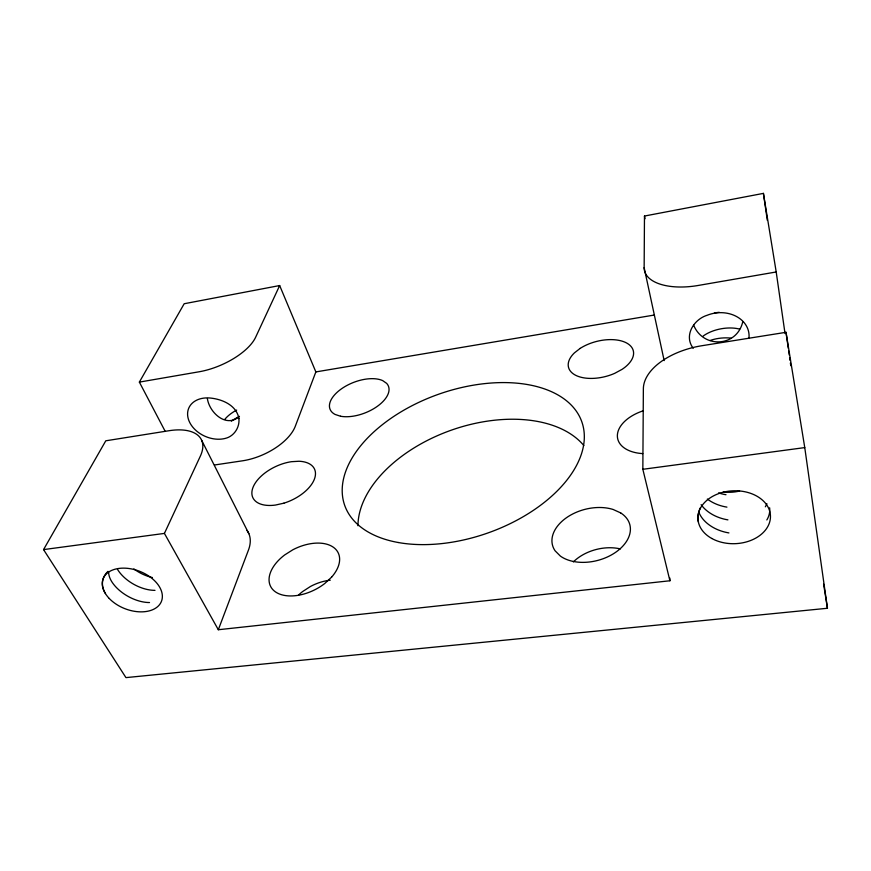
<?xml version="1.0" encoding="UTF-8"?>
<svg xmlns="http://www.w3.org/2000/svg" width="871" height="871" viewBox="0 0 871 871"><rect width="100%" height="100%" fill="white"/><g stroke="black" fill="none" stroke-linecap="round" stroke-linejoin="round"><path stroke-width="1.31" d="M669.908 580.772L642.842 469.295L643.364 388.804A62.407 35.123 -11 0 1 701.972 345.711L786.012 332.308L804.76 447.596L827.45 608.263L125.947 677.616L43.55 549.601L105.783 440.802L169.028 430.72A55.025 26.979 -26.9 0 1 200.352 456.121L164.423 533.411L218.316 629.733L669.908 580.772L669.853 578.061M664.159 360.605L644.148 267.658L644.475 216.041L763.421 193.384L776.203 271.97L785.011 333.441M218.316 629.733L248.42 550.167A51.879 28.972 -28.4 0 0 246.972 530.417M165.076 431.123L139.36 382.108L184.184 303.739L279.667 285.546L315.857 371.917L295.291 426.278A45.172 22.994 -24.5 0 1 242.486 460.813L214.473 464.994M742.821 321.497C737.204 347.235 703.017 348.879 693.545 324.883M279.667 285.546L255.649 337.208A47.578 21.111 -23.7 0 1 199.143 371.775L139.36 382.108M239.449 416.327C226.406 428.434 209.312 412.614 207.363 398.493M776.203 271.97L698.248 285.459A54.035 26.108 -12.2 0 1 644.148 267.658M315.857 371.917L654.121 315.073M43.55 549.601L164.423 533.411M642.842 469.295L804.76 447.596M714.416 312.896L719.217 312.297M693.229 348.269C683.539 335.727 693.741 319.363 707.121 315.28A29.919 24.366 -6.9 0 1 748.984 337.839M201.724 440.421L248.856 533.673M644.475 216.041L645.041 218.708M823.596 584.114L827.45 608.263M763.421 193.384L767.297 220.276M786.012 332.308L788.299 348.324M788.68 351.002L789.246 355.009M789.627 357.676L790.008 360.344M790.389 363.022L790.77 365.689M357.959 525.725A122.811 75.276 -19.4 0 1 450.982 430.285A122.811 75.276 -19.4 0 1 583.831 445.538M642.754 453.606A37.148 22.058 -12.4 0 1 617.365 435.761A37.148 22.058 -12.4 0 1 643.038 410.862M298.677 594.926A36.832 23.256 -27 0 1 302.618 591.561L310.435 586.488A36.832 23.256 -27 0 1 330.251 580.206M573.368 561.882A38.966 26.74 -14.6 0 1 620.326 548.904M105.478 593.576A31.694 22.243 12.1 0 1 107.993 571.343M152.371 577.549A30.474 17.953 29.5 0 1 133.873 568.926M149.518 602.547A31.149 17.899 29.2 0 1 111.532 581.305A31.323 22.189 12.2 0 1 108.559 571.92M154.994 590.353A30.812 17.932 29.3 0 1 117.454 569.296M224.772 419.397A24.791 12.346 -24.4 0 1 236.662 410.078M231.37 421.205A24.943 13.882 -16.1 0 1 238.632 416.948M703.158 336.054A28.133 15.177 -10.7 0 1 739.653 329.107M710.083 340.517A28.21 15.449 -1.3 0 1 730.965 338.1M739.588 491.037A34.481 25.978 -3.3 0 1 723.278 491.952M698.422 522.001A36.364 26.816 -13.8 0 1 700.349 507.804M769.648 507.793A36.397 26.043 8.4 0 1 766.839 519.954M728.918 532.921A36.397 26.043 8.4 0 1 698.814 512.181M725.989 494.706A34.982 25.749 8 0 1 718.542 492.899M726.937 507.129A35.439 25.847 8.1 0 1 707.35 499.061M766.894 503.678A35.907 25.945 8.3 0 1 765.337 506.802M727.916 519.867A35.907 25.945 8.3 0 1 701.122 504.679M238.926 418.635C239.667 426.322 235.486 433.987 228.485 437.307A26.359 19.423 23.5 0 1 189.606 422.25A26.359 19.423 23.5 0 1 209.258 397.949C221.615 398.885 236.596 404.971 238.926 418.635M331.601 577.135L324.709 583.548A37.747 22.809 -26.4 0 1 275.269 591.747A37.747 22.809 -26.4 0 1 284.697 554.936L292.754 549.83A37.747 22.809 -26.4 0 1 333.299 547.206A37.747 22.809 -26.4 0 1 331.601 577.135M580.14 348.411L574.403 352.886A33.436 18.106 -14.4 0 0 575.698 375.303A33.436 18.106 -14.4 0 0 614.763 373.311L622.09 369.337A33.436 18.106 -14.4 0 0 625.977 342.662A33.436 18.106 -14.4 0 0 580.14 348.411M283.881 503.177L275.454 505.06A33.98 18.618 -24.9 0 1 252.884 487.727A33.98 18.618 -24.9 0 1 291.437 461.695L299.003 461.249A33.98 18.618 -24.9 0 1 314.507 478.843A33.98 18.618 -24.9 0 1 283.881 503.177M340.539 416.24L335.106 414.444A31.389 16.299 -21.5 0 1 341.29 388.956A31.389 16.299 -21.5 0 1 382.696 380.616L386.626 383.349A31.389 16.299 -21.5 0 1 377.241 406.398A31.389 16.299 -21.5 0 1 340.539 416.24M620.696 512.921L613.119 509.47A40.001 26.315 -15 0 0 566.161 517.94A40.001 26.315 -15 0 0 555.099 550.81L560.38 556.09A40.001 26.315 -15 0 0 616.265 551.866A40.001 26.315 -15 0 0 620.696 512.921M109.234 598.464A31.269 20.098 21.1 0 0 160.514 603.244A31.269 20.098 21.1 0 0 127.188 568.306A31.269 20.098 21.1 0 0 109.234 598.464M711.814 538.485A36.288 26.457 -2.3 0 0 770.106 520.281A36.288 26.457 -2.3 0 0 720.644 492.942A36.288 26.457 -2.3 0 0 711.814 538.485M398.178 542.502A125.718 73.621 -19.4 0 0 584.212 440.105A125.718 73.621 -19.4 0 0 407.378 408.194A125.718 73.621 -19.4 0 0 398.178 542.502"/></g></svg>
